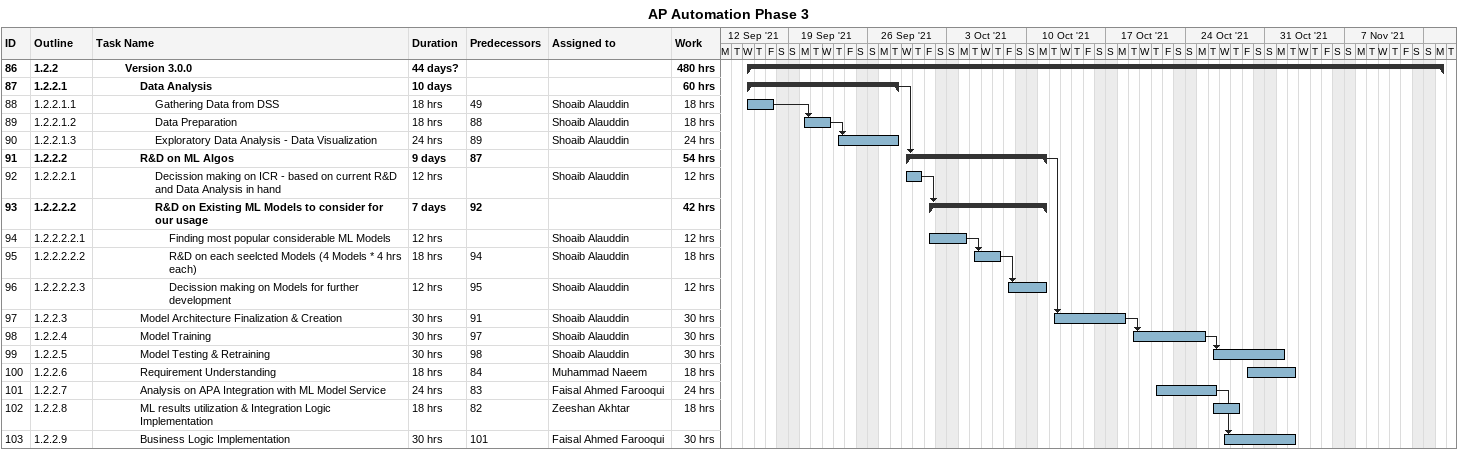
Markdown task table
AP Automation Phase 3

| ID | WBS | Task | Duration | Start | Finish | Predecessors | Resources | Work (h) |
|---|---|---|---|---|---|---|---|---|
| 86 | 1.2.2 | **Version 3.0.0** | 44d? | 2021-09-15 | 2021-11-15 |  |  | 480 |
| 87 | 1.2.2.1 | **Data Analysis** | 10d | 2021-09-15 | 2021-09-28 |  |  | 60 |
| 88 | 1.2.2.1.1 | Gathering Data from DSS | 18h | 2021-09-15 | 2021-09-17 | 49 | Shoaib Alauddin | 18 |
| 89 | 1.2.2.1.2 | Data Preparation | 18h | 2021-09-20 | 2021-09-22 | 88 | Shoaib Alauddin | 18 |
| 90 | 1.2.2.1.3 | Exploratory Data Analysis - Data Visualization | 24h | 2021-09-23 | 2021-09-28 | 89 | Shoaib Alauddin | 24 |
| 91 | 1.2.2.2 | **R&D on ML Algos** | 9d | 2021-09-29 | 2021-10-11 | 87 |  | 54 |
| 92 | 1.2.2.2.1 | Decission making on ICR - based on current R&D and Data Analysis in hand | 12h | 2021-09-29 | 2021-09-30 |  | Shoaib Alauddin | 12 |
| 93 | 1.2.2.2.2 | **R&D on Existing ML Models to consider for our usage** | 7d | 2021-10-01 | 2021-10-11 | 92 |  | 42 |
| 94 | 1.2.2.2.2.1 | Finding most popular considerable ML Models | 12h | 2021-10-01 | 2021-10-04 |  | Shoaib Alauddin | 12 |
| 95 | 1.2.2.2.2.2 | R&D on each seelcted Models (4 Models * 4 hrs each) | 18h | 2021-10-05 | 2021-10-07 | 94 | Shoaib Alauddin | 18 |
| 96 | 1.2.2.2.2.3 | Decission making on Models for further development | 12h | 2021-10-08 | 2021-10-11 | 95 | Shoaib Alauddin | 12 |
| 97 | 1.2.2.3 | Model Architecture Finalization & Creation | 30h | 2021-10-12 | 2021-10-18 | 91 | Shoaib Alauddin | 30 |
| 98 | 1.2.2.4 | Model Training | 30h | 2021-10-19 | 2021-10-25 | 97 | Shoaib Alauddin | 30 |
| 99 | 1.2.2.5 | Model Testing & Retraining | 30h | 2021-10-26 | 2021-11-01 | 98 | Shoaib Alauddin | 30 |
| 100 | 1.2.2.6 | Requirement Understanding | 18h | 2021-10-29 | 2021-11-02 | 84 | Muhammad Naeem | 18 |
| 101 | 1.2.2.7 | Analysis on APA Integration with ML Model Service | 24h | 2021-10-21 | 2021-10-26 | 83 | Faisal Ahmed Farooqui | 24 |
| 102 | 1.2.2.8 | ML results utilization & Integration Logic Implementation | 18h | 2021-10-26 | 2021-10-28 | 82 | Zeeshan Akhtar | 18 |
| 103 | 1.2.2.9 | Business Logic Implementation | 30h | 2021-10-27 | 2021-11-02 | 101 | Faisal Ahmed Farooqui | 30 |
